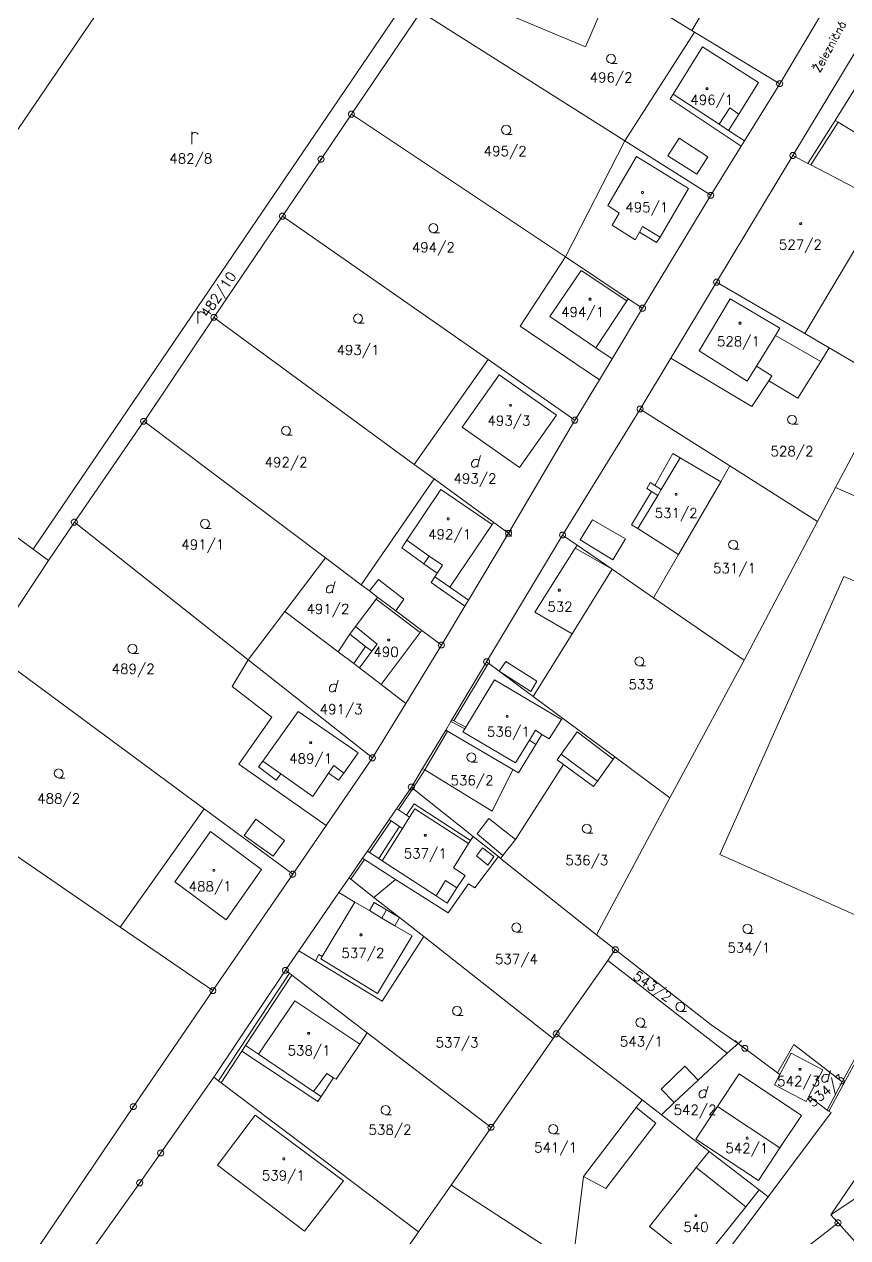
# Model space of a CAD drawing. Extents: x -443817 to 3, y -1171930 to -442383.
# Drawn here: x -443106 to -442972, y -1170410.9 to -1170213.5 of the extents above; entities that cross this region are included whole.
import ezdxf
from ezdxf.enums import TextEntityAlignment as Align

# ---------------------------------------------------------------- set-up
doc = ezdxf.new("R2010")
doc.units = 0
doc.header["$LTSCALE"] = 0.5
doc.header["$PDMODE"] = 3
doc.header["$PDSIZE"] = 0.5
for name, color, linetype, lineweight in [('KLADPAR', 7, 'Continuous', 0), ('ZAPPAR', 7, 'Continuous', 0), ('ZNACKY', 7, 'Continuous', 0), ('ZUOB', 7, 'Continuous', 0)]:
    doc.layers.add(name, color=color, linetype=linetype, lineweight=lineweight)
doc.styles.add('ROMANS', font='romans.shx', dxfattribs={"height": 0.2})

# ---------------------------------------------------------------- blocks, each defined once
blk = doc.blocks.new('$5')
at = {"color": 0}
blk.add_line((-0.12, 0), (0.12, 0), dxfattribs=at)
at = {"color": 0, "flags": 128}
blk.add_lwpolyline([(0.15, 0.48), (0.4, 0.3), (0.5, 0.01), (0.4, -0.28), (0.15, -0.46), (-0.16, -0.46), (-0.41, -0.28), (-0.51, 0.01), (-0.41, 0.3), (-0.16, 0.48), (0.15, 0.48)], dxfattribs=at)
blk = doc.blocks.new('$479')
at = {"color": 0, "flags": 128}
for points in [[(0, 0), (0, 1.27), (0, 2)], [(0, 1.6), (0.1, 1.73), (0.23, 1.84), (0.37, 1.89), (0.6, 1.9), (0.77, 1.87), (0.87, 1.8), (0.96, 1.7), (1, 1.6)]]:
    blk.add_lwpolyline(points, dxfattribs=at)
blk = doc.blocks.new('$45')
at = {"color": 0, "flags": 128}
blk.add_lwpolyline([(0.09, 0.15), (0.18, 0), (0.09, -0.15), (-0.09, -0.15), (-0.18, 0), (-0.09, 0.15), (0.09, 0.15)], dxfattribs=at)
blk = doc.blocks.new('$30')
at = {"color": 0, "flags": 128}
blk.add_lwpolyline([(0, 0), (-0.38, 0.1), (-0.65, 0.37), (-0.75, 0.74), (-0.65, 1.11), (-0.38, 1.38), (-0.01, 1.48), (0.36, 1.38), (0.63, 1.11), (0.73, 0.73), (0.63, 0.35), (0.36, 0.08), (-0.02, -0.02), (0.98, -0.02)], dxfattribs=at)
blk = doc.blocks.new('$431')
at = {"color": 0}
blk.add_line((0.63, 0.99), (0.9, 1.89), dxfattribs=at)
at = {"color": 0, "flags": 128}
blk.add_lwpolyline([(0.45, 0), (0.45, 0.27), (0.63, 0.99), (0.54, 1.17), (0.36, 1.26), (0.09, 1.26), (-0.18, 1.17), (-0.36, 0.99), (-0.54, 0.72), (-0.54, 0.36), (-0.45, 0.09), (-0.27, 0), (0, 0), (0.18, 0.09), (0.45, 0.27)], dxfattribs=at)

msp = doc.modelspace()

# ---------------------------------------------------------------- linework, layer by layer
at = {"layer": 'KLADPAR', "color": 7, "linetype": 'Continuous', "flags": 128}
for points in [[(-442993.23, -1170061.26), (-443008.67, -1170085.15), (-443027.99, -1170115.04), (-443031.09, -1170119.84), (-443036.59, -1170128.35), (-443039.84, -1170132.96), (-443059.47, -1170160.83), (-443061.65, -1170163.93), (-443065.25, -1170169.04), (-443122.04, -1170252.5), (-443132.97, -1170278.17), (-443141.93, -1170299.62), (-443146.54, -1170306.5), (-443153.63, -1170317.08), (-443168.01, -1170338.67), (-443182.93, -1170360.84), (-443197.83, -1170382.98), (-443219.68, -1170417.19)], [(-443128.87, -1170449.61), (-443088.27, -1170389.61), (-443075.33, -1170370.73), (-443062.35, -1170351.79), (-443056.92, -1170343.87), (-443049.37, -1170332.85), (-443043.95, -1170323.99), (-443038.14, -1170314.5), (-443034.35, -1170308.18), (-443033.74, -1170307.16), (-443027.22, -1170296.3), (-443016.44, -1170277.89), (-443016.4, -1170277.83), (-443012.45, -1170271.3), (-443010.38, -1170267.88), (-443005.42, -1170259.67), (-442994.31, -1170241.29), (-442989.37, -1170233.28), (-442988.84, -1170232.42), (-442983.11, -1170223.14), (-442972.26, -1170204.86)], [(-443000.99, -1170425.55), (-442984.98, -1170404.27), (-442974.75, -1170390.59), (-442975.12, -1170390.36), (-442942.84, -1170330.97), (-442940.03, -1170324.93), (-442937.42, -1170319.28), (-442929.33, -1170301.7), (-442925.91, -1170294.27), (-442915.49, -1170268.79), (-442911.65, -1170259.4), (-442905.04, -1170243.25), (-442901.51, -1170234.61), (-442900.39, -1170231.87), (-442899.58, -1170229.9), (-442899.35, -1170229.33), (-442895.92, -1170220.95), (-442891.21, -1170209.72)], [(-442883.99, -1170212.49), (-442885.21, -1170215.51), (-442888.54, -1170223.78), (-442894.44, -1170238.42), (-442894.45, -1170238.46), (-442901.11, -1170254.78), (-442902.81, -1170258.94), (-442908.06, -1170271.78), (-442911.09, -1170279.23), (-442911.76, -1170280.96), (-442912.75, -1170283.5), (-442917.24, -1170295.07), (-442920.15, -1170302.55), (-442926.15, -1170315.44), (-442926.78, -1170316.79), (-442931.7, -1170327.36), (-442938.49, -1170341), (-442939.4, -1170342.83), (-442944.45, -1170353), (-442965.02, -1170388.63), (-442967.26, -1170396.14), (-442974.76, -1170407.24), (-442973.61, -1170408.53), (-442978.45, -1170412.34)], [(-442968.59, -1170214.29), (-442980.95, -1170234.81), (-442993.38, -1170255.44), (-443000.81, -1170267.77), (-443005.81, -1170276.08), (-443018.44, -1170296.59), (-443030.8, -1170317.22), (-443036.46, -1170326.67), (-443036.61, -1170326.92), (-443037.45, -1170328.32), (-443041.21, -1170334.58), (-443043.03, -1170337.61), (-443045.45, -1170341.13), (-443046.65, -1170342.88), (-443050.18, -1170348.02), (-443050.97, -1170349.17), (-443053.17, -1170352.37), (-443054.82, -1170354.77), (-443061.33, -1170364.24), (-443063.52, -1170367.42), (-443075.2, -1170384.83), (-443083.82, -1170397.15), (-443087.23, -1170402.02), (-443101.29, -1170421.7)], [(-442958.24, -1170295.74), (-442974.05, -1170288.86), (-442965.02, -1170271.96)]]:
    msp.add_lwpolyline(points, dxfattribs=at)
for points in [[(-443061.65, -1170163.93), (-443036.6, -1170166.84), (-443034.87, -1170170.17), (-443044.31, -1170210.2), (-443104.59, -1170298.89), (-443132.97, -1170278.17), (-443122.04, -1170252.5), (-443065.25, -1170169.04), (-443061.65, -1170163.93)], [(-443044.31, -1170210.2), (-443034.87, -1170170.17), (-443036.6, -1170166.84), (-443030.12, -1170167.6), (-443031.97, -1170170.99), (-443036.63, -1170190.74), (-443041.51, -1170211.43), (-443052.78, -1170228.09), (-443057.74, -1170235.42), (-443064.01, -1170244.69), (-443075.16, -1170261.17), (-443086.39, -1170277.95), (-443086.59, -1170278.07), (-443097.87, -1170294.49), (-443102.07, -1170300.73), (-443104.59, -1170298.89), (-443044.31, -1170210.2)], [(-442986.76, -1170196.5), (-442997.38, -1170214.47), (-443010.21, -1170206.65), (-443002.05, -1170187.69), (-442997.96, -1170190.05), (-442986.76, -1170196.5)], [(-442983.11, -1170223.14), (-442996.95, -1170214.73), (-442997.38, -1170214.47), (-442986.76, -1170196.5), (-442985.82, -1170197.04), (-442982.05, -1170199.21), (-442975.27, -1170203.12), (-442972.26, -1170204.86), (-442983.11, -1170223.14)], [(-442996.95, -1170214.73), (-443008.28, -1170232.43), (-443041.51, -1170211.43), (-443038.58, -1170207.1), (-443014.72, -1170217.14), (-443010.21, -1170206.65), (-442997.38, -1170214.47), (-442996.95, -1170214.73)], [(-442994.31, -1170241.29), (-443008.28, -1170232.43), (-442996.95, -1170214.73), (-442983.11, -1170223.14), (-442988.84, -1170232.42), (-442989.37, -1170233.28), (-442994.31, -1170241.29)], [(-442965.29, -1170215.8), (-442956.06, -1170220), (-442956.46, -1170220.65), (-442958.76, -1170224.39), (-442958.11, -1170224.78), (-442965.04, -1170235.97), (-442968.28, -1170233.92), (-442969.18, -1170233.35), (-442968.71, -1170232.38), (-442973.58, -1170229.4), (-442974.07, -1170229.1), (-442978.5, -1170236.1), (-442980.95, -1170234.81), (-442968.59, -1170214.29), (-442965.64, -1170215.64), (-442965.29, -1170215.8)], [(-442978.5, -1170236.1), (-442974.07, -1170229.1), (-442973.58, -1170229.4), (-442968.71, -1170232.38), (-442969.18, -1170233.35), (-442968.28, -1170233.92), (-442965.04, -1170235.97), (-442958.11, -1170224.78), (-442958.76, -1170224.39), (-442956.46, -1170220.65), (-442956.06, -1170220), (-442940.94, -1170226.89), (-442953, -1170249.46), (-442966.34, -1170242.46), (-442978.02, -1170236.35), (-442978.5, -1170236.1)], [(-443017.97, -1170251.28), (-443025.31, -1170262.58), (-443012.45, -1170271.3), (-443016.4, -1170277.83), (-443016.44, -1170277.89), (-443030.56, -1170268.02), (-443064.01, -1170244.69), (-443057.74, -1170235.42), (-443052.78, -1170228.09), (-443017.97, -1170251.28)], [(-443005.42, -1170259.67), (-443007.76, -1170258.11), (-443017.97, -1170251.28), (-443008.28, -1170232.43), (-442994.31, -1170241.29), (-443005.42, -1170259.67)], [(-442978.5, -1170236.1), (-442978.02, -1170236.35), (-442966.34, -1170242.46), (-442979.03, -1170263.79), (-442993.38, -1170255.44), (-442980.95, -1170234.81), (-442978.5, -1170236.1)], [(-442966.34, -1170242.46), (-442953, -1170249.46), (-442965.02, -1170271.96), (-442975.04, -1170266.12), (-442979.03, -1170263.79), (-442966.34, -1170242.46)], [(-443025.31, -1170262.58), (-443017.97, -1170251.28), (-443007.76, -1170258.11), (-443005.42, -1170259.67), (-443010.38, -1170267.88), (-443012.45, -1170271.3), (-443025.31, -1170262.58)], [(-442993.38, -1170255.44), (-442979.03, -1170263.79), (-442975.04, -1170266.12), (-442976.42, -1170268.33), (-442980.15, -1170274.3), (-442984.86, -1170271.48), (-442987.64, -1170275.68), (-443000.81, -1170267.77), (-442993.38, -1170255.44)], [(-443039.35, -1170287.43), (-443051.21, -1170304.66), (-443057.03, -1170300.28), (-443086.59, -1170278.07), (-443086.39, -1170277.95), (-443075.16, -1170261.17), (-443042.57, -1170285.08), (-443039.35, -1170287.43)], [(-442976.42, -1170268.33), (-442975.04, -1170266.12), (-442965.02, -1170271.96), (-442974.05, -1170288.86), (-442976.98, -1170294.35), (-442991.21, -1170285.33), (-443005.81, -1170276.08), (-443000.81, -1170267.77), (-442987.64, -1170275.68), (-442984.86, -1170271.48), (-442980.15, -1170274.3), (-442976.42, -1170268.33)], [(-443027.22, -1170296.3), (-443029.64, -1170294.53), (-443039.35, -1170287.43), (-443042.57, -1170285.08), (-443030.56, -1170268.02), (-443016.44, -1170277.89), (-443027.22, -1170296.3)], [(-442992.71, -1170287.92), (-442999.55, -1170299.73), (-443003.64, -1170306.79), (-443010.36, -1170302.16), (-443016.06, -1170298.23), (-443018.44, -1170296.59), (-443005.81, -1170276.08), (-442991.21, -1170285.33), (-442992.71, -1170287.92)], [(-443132.97, -1170278.17), (-443104.59, -1170298.89), (-443102.07, -1170300.73), (-443111.75, -1170315.3), (-443114.11, -1170318.82), (-443125.74, -1170336.16), (-443153.63, -1170317.08), (-443146.54, -1170306.5), (-443141.93, -1170299.62), (-443132.97, -1170278.17)], [(-443069.62, -1170316.88), (-443097.87, -1170294.49), (-443086.59, -1170278.07), (-443057.03, -1170300.28), (-443063.65, -1170309.02), (-443069.62, -1170316.88)], [(-442991.21, -1170285.33), (-442976.98, -1170294.35), (-442988.91, -1170316.94), (-443003.64, -1170306.79), (-442999.55, -1170299.73), (-442992.71, -1170287.92), (-442991.21, -1170285.33)], [(-443038.14, -1170314.5), (-443041.34, -1170312.09), (-443045.59, -1170308.89), (-443048.54, -1170306.67), (-443049.87, -1170305.67), (-443051.21, -1170304.66), (-443039.35, -1170287.43), (-443029.64, -1170294.53), (-443027.22, -1170296.3), (-443033.74, -1170307.16), (-443034.35, -1170308.18), (-443038.14, -1170314.5)], [(-442988.91, -1170316.94), (-442976.98, -1170294.35), (-442974.05, -1170288.86), (-442958.24, -1170295.74), (-442951.26, -1170310.38), (-442950.26, -1170312.82), (-442972.67, -1170303.34), (-442992.84, -1170348.6), (-442963.47, -1170361.69), (-442946.01, -1170323.22), (-442943.02, -1170330.53), (-442942.84, -1170330.97), (-442975.12, -1170390.36), (-442975.39, -1170390.16), (-442972.96, -1170385.57), (-442980.82, -1170379.52), (-442983.47, -1170384.1), (-442988.77, -1170380.13), (-442989.84, -1170379.33), (-442994.24, -1170376.27), (-443009.86, -1170364.06), (-443012.94, -1170361.64), (-443000.96, -1170339.36), (-442988.91, -1170316.94)], [(-443072.2, -1170321.23), (-443065.75, -1170326.24), (-443071.1, -1170333.88), (-443056.92, -1170343.87), (-443062.35, -1170351.79), (-443076.78, -1170341.14), (-443111.75, -1170315.3), (-443102.07, -1170300.73), (-443097.87, -1170294.49), (-443069.62, -1170316.88), (-443072.2, -1170321.23)], [(-443018.44, -1170296.59), (-443016.06, -1170298.23), (-443010.36, -1170302.16), (-443016.89, -1170312.67), (-443023.21, -1170322.85), (-443028.74, -1170318.75), (-443030.49, -1170317.45), (-443030.8, -1170317.22), (-443018.44, -1170296.59)], [(-443048.54, -1170306.67), (-443048.78, -1170306.99), (-443052.13, -1170311.49), (-443053.06, -1170312.73), (-443050.48, -1170314.72), (-443049.48, -1170315.49), (-443051.5, -1170318.19), (-443052.41, -1170317.5), (-443054.95, -1170315.58), (-443063.65, -1170309.02), (-443057.03, -1170300.28), (-443051.21, -1170304.66), (-443049.87, -1170305.67), (-443048.54, -1170306.67)], [(-443023.21, -1170322.85), (-443016.89, -1170312.67), (-443010.36, -1170302.16), (-443003.64, -1170306.79), (-442988.91, -1170316.94), (-443000.96, -1170339.36), (-443009.94, -1170332.69), (-443018.45, -1170326.38), (-443023.21, -1170322.85)], [(-442950.26, -1170312.82), (-442946.01, -1170323.22), (-442963.47, -1170361.69), (-442992.84, -1170348.6), (-442972.67, -1170303.34), (-442950.26, -1170312.82)], [(-443048.78, -1170306.99), (-443048.54, -1170306.67), (-443045.59, -1170308.89), (-443041.34, -1170312.09), (-443038.14, -1170314.5), (-443043.95, -1170323.99), (-443047.95, -1170320.91), (-443051.5, -1170318.19), (-443049.48, -1170315.49), (-443050.48, -1170314.72), (-443053.06, -1170312.73), (-443052.13, -1170311.49), (-443048.78, -1170306.99)], [(-443052.41, -1170317.5), (-443051.5, -1170318.19), (-443047.95, -1170320.91), (-443043.95, -1170323.99), (-443049.37, -1170332.85), (-443069.62, -1170316.88), (-443063.65, -1170309.02), (-443054.95, -1170315.58), (-443052.41, -1170317.5)], [(-443076.78, -1170341.14), (-443090.4, -1170360.4), (-443125.74, -1170336.16), (-443114.11, -1170318.82), (-443111.75, -1170315.3), (-443076.78, -1170341.14)], [(-443153.63, -1170317.08), (-443125.74, -1170336.16), (-443090.4, -1170360.4), (-443075.33, -1170370.73), (-443088.27, -1170389.61), (-443128.87, -1170449.61), (-443158.37, -1170498.64), (-443173.21, -1170491.67), (-443216.73, -1170471.5), (-443245.55, -1170457.7), (-443265.46, -1170448.83), (-443261.6, -1170442.48), (-443241.52, -1170451.39), (-443219.68, -1170417.19), (-443197.83, -1170382.98), (-443182.93, -1170360.84), (-443168.01, -1170338.67), (-443153.63, -1170317.08)], [(-443065.75, -1170326.24), (-443072.2, -1170321.23), (-443069.62, -1170316.88), (-443049.37, -1170332.85), (-443056.92, -1170343.87), (-443071.1, -1170333.88), (-443065.75, -1170326.24)], [(-443018.45, -1170326.38), (-443009.94, -1170332.69), (-443010.19, -1170333.04), (-443012.77, -1170336.65), (-443013.38, -1170337.5), (-443018.29, -1170333.9), (-443026.09, -1170346.13), (-443028.15, -1170348.73), (-443028.52, -1170349.2), (-443028.88, -1170348.91), (-443032.99, -1170345.63), (-443042.78, -1170337.81), (-443043.03, -1170337.61), (-443041.21, -1170334.58), (-443040.85, -1170334.8), (-443029.91, -1170341.52), (-443026.54, -1170334.72), (-443037.17, -1170328.49), (-443037.45, -1170328.32), (-443036.61, -1170326.92), (-443036.46, -1170326.67), (-443030.8, -1170317.22), (-443030.49, -1170317.45), (-443028.74, -1170318.75), (-443023.21, -1170322.85), (-443018.45, -1170326.38)], [(-443029.91, -1170341.52), (-443040.85, -1170334.8), (-443041.21, -1170334.58), (-443037.45, -1170328.32), (-443037.17, -1170328.49), (-443026.54, -1170334.72), (-443029.91, -1170341.52)], [(-443012.77, -1170336.65), (-443010.19, -1170333.04), (-443009.94, -1170332.69), (-443000.96, -1170339.36), (-443012.94, -1170361.64), (-443028.52, -1170349.2), (-443028.15, -1170348.73), (-443026.09, -1170346.13), (-443018.29, -1170333.9), (-443013.38, -1170337.5), (-443012.77, -1170336.65)], [(-443043.03, -1170337.61), (-443042.78, -1170337.81), (-443032.99, -1170345.63), (-443028.88, -1170348.91), (-443032.7, -1170354.02), (-443033.72, -1170353.34), (-443037.05, -1170358.08), (-443045.6, -1170352.64), (-443049.13, -1170355.55), (-443052.91, -1170352.57), (-443053.17, -1170352.37), (-443050.97, -1170349.17), (-443050.18, -1170348.02), (-443046.65, -1170342.88), (-443045.45, -1170341.13), (-443043.03, -1170337.61)], [(-443019.99, -1170378.51), (-443041.03, -1170361.93), (-443044.97, -1170358.83), (-443049.13, -1170355.55), (-443045.6, -1170352.64), (-443037.05, -1170358.08), (-443033.72, -1170353.34), (-443032.7, -1170354.02), (-443028.88, -1170348.91), (-443028.52, -1170349.2), (-443012.94, -1170361.64), (-443009.86, -1170364.06), (-443011.09, -1170365.81), (-443019.47, -1170377.77), (-443019.99, -1170378.51)], [(-443053.17, -1170352.37), (-443052.91, -1170352.57), (-443049.13, -1170355.55), (-443044.97, -1170358.83), (-443041.03, -1170361.93), (-443047.77, -1170372.47), (-443058.66, -1170365.86), (-443061.33, -1170364.24), (-443054.82, -1170354.77), (-443053.17, -1170352.37)], [(-443061.33, -1170364.24), (-443058.66, -1170365.86), (-443047.77, -1170372.47), (-443041.03, -1170361.93), (-443019.99, -1170378.51), (-443030.07, -1170393), (-443050.21, -1170377.6), (-443062.49, -1170368.21), (-443062.88, -1170367.91), (-443063.52, -1170367.42), (-443061.33, -1170364.24)], [(-442989.84, -1170379.33), (-442991.63, -1170380.92), (-443011.09, -1170365.81), (-443009.86, -1170364.06), (-442994.24, -1170376.27), (-442989.84, -1170379.33)], [(-442996.39, -1170385.3), (-442998.54, -1170383.03), (-443002.4, -1170386.76), (-443000.28, -1170388.94), (-443002.36, -1170390.92), (-443005.51, -1170388.5), (-443019.47, -1170377.77), (-443011.09, -1170365.81), (-442991.63, -1170380.92), (-442996.39, -1170385.3)], [(-443073.97, -1170385.76), (-443074.41, -1170385.43), (-443075.2, -1170384.83), (-443063.52, -1170367.42), (-443062.88, -1170367.91), (-443062.49, -1170368.21), (-443050.21, -1170377.6), (-443051.45, -1170379.45), (-443055.26, -1170385.16), (-443055.71, -1170384.9), (-443057.72, -1170387.95), (-443058.28, -1170388.8), (-443070.63, -1170380.6), (-443073.97, -1170385.76)], [(-443041.87, -1170409.96), (-443073.97, -1170385.76), (-443070.63, -1170380.6), (-443058.28, -1170388.8), (-443057.72, -1170387.95), (-443055.71, -1170384.9), (-443055.26, -1170385.16), (-443051.45, -1170379.45), (-443050.21, -1170377.6), (-443030.07, -1170393), (-443036.59, -1170402.38), (-443041.87, -1170409.96)], [(-443005.51, -1170388.5), (-443006.47, -1170389.75), (-443015.05, -1170400.96), (-443016.58, -1170413.65), (-443017.37, -1170414.89), (-443036.59, -1170402.38), (-443030.07, -1170393), (-443019.99, -1170378.51), (-443019.47, -1170377.77), (-443005.51, -1170388.5)], [(-442989.84, -1170379.33), (-442988.77, -1170380.13), (-442983.47, -1170384.1), (-442983.07, -1170384.4), (-442983.95, -1170386.06), (-442978.81, -1170388.76), (-442978.37, -1170387.92), (-442975.39, -1170390.16), (-442975.12, -1170390.36), (-442974.75, -1170390.59), (-442984.98, -1170404.27), (-442986.44, -1170403.15), (-442994.58, -1170396.9), (-443002.36, -1170390.92), (-443000.28, -1170388.94), (-443002.4, -1170386.76), (-442998.54, -1170383.03), (-442996.39, -1170385.3), (-442991.63, -1170380.92), (-442989.84, -1170379.33)], [(-442976.11, -1170383.61), (-442978.37, -1170387.92), (-442978.81, -1170388.76), (-442983.95, -1170386.06), (-442983.07, -1170384.4), (-442981.25, -1170380.93), (-442976.11, -1170383.61)], [(-442972.96, -1170385.57), (-442975.39, -1170390.16), (-442978.37, -1170387.92), (-442976.11, -1170383.61), (-442981.25, -1170380.93), (-442983.07, -1170384.4), (-442983.47, -1170384.1), (-442980.82, -1170379.52), (-442972.96, -1170385.57)], [(-443073.84, -1170441.08), (-443101.29, -1170421.7), (-443087.23, -1170402.02), (-443083.82, -1170397.15), (-443075.2, -1170384.83), (-443074.41, -1170385.43), (-443073.97, -1170385.76), (-443041.87, -1170409.96), (-443050.53, -1170422.4), (-443053.94, -1170427.23), (-443071.56, -1170440.13), (-443073.84, -1170441.08)], [(-442989.72, -1170384.28), (-442993.23, -1170389.59), (-442996.73, -1170394.89), (-442986.56, -1170401.62), (-442983.06, -1170396.33), (-442979.58, -1170391.07), (-442989.72, -1170384.28)], [(-442993.23, -1170389.59), (-442989.72, -1170384.28), (-442979.58, -1170391.07), (-442983.06, -1170396.33), (-442986.56, -1170401.62), (-442996.73, -1170394.89), (-442993.23, -1170389.59)], [(-443006.47, -1170389.75), (-443005.51, -1170388.5), (-443002.36, -1170390.92), (-442994.58, -1170396.9), (-442986.44, -1170403.15), (-442984.98, -1170404.27), (-443000.99, -1170425.55), (-443013.96, -1170417.11), (-443015.93, -1170415.83), (-443017.37, -1170414.89), (-443016.58, -1170413.65), (-443015.05, -1170400.96), (-443006.47, -1170389.75)], [(-442935.47, -1170392.8), (-442930.88, -1170394.77), (-442931.07, -1170395.75), (-442931.72, -1170399), (-442932.01, -1170400.98), (-442935.92, -1170399.63), (-442956.58, -1170397.65), (-442956.54, -1170398.23), (-442960.28, -1170399.45), (-442969.51, -1170403.71), (-442974.76, -1170407.24), (-442967.26, -1170396.14), (-442963.99, -1170391.31), (-442944.18, -1170392.34), (-442935.47, -1170392.8)], [(-442954.78, -1170409.45), (-442953.9, -1170419.33), (-442943.05, -1170418.35), (-442940.7, -1170417.99), (-442940.01, -1170425.63), (-442942.25, -1170426.91), (-442952.02, -1170432.5), (-442964.35, -1170418.81), (-442973.61, -1170408.53), (-442974.76, -1170407.24), (-442969.51, -1170403.71), (-442960.28, -1170399.45), (-442953.71, -1170409.43), (-442954.78, -1170409.45)], [(-443015.93, -1170415.83), (-443013.96, -1170417.11), (-443029.39, -1170437.97), (-443050.53, -1170422.4), (-443041.87, -1170409.96), (-443036.59, -1170402.38), (-443017.37, -1170414.89), (-443015.93, -1170415.83)], [(-442981.68, -1170418.72), (-442982.92, -1170417.34), (-442978.45, -1170412.34), (-442973.61, -1170408.53), (-442964.35, -1170418.81), (-442973.94, -1170427.38), (-442981.68, -1170418.72)]]:
    msp.add_lwpolyline(points, close=True, dxfattribs=at)
at = {"layer": 'KLADPAR', "color": 7, "linetype": 'Continuous'}
for p in [(-443027.22, -1170296.3), (-442989.84, -1170379.33)]:
    msp.add_point(p, dxfattribs=at)
for points in [[(-443014.72, -1170217.14), (-443038.58, -1170207.1), (-443030.21, -1170194.72), (-443010.21, -1170206.65)], [(-443017.97, -1170251.28), (-443052.78, -1170228.09), (-443041.51, -1170211.43), (-443008.28, -1170232.43)], [(-443042.57, -1170285.08), (-443075.16, -1170261.17), (-443064.01, -1170244.69), (-443030.56, -1170268.02)], [(-443025.45, -1170285.61), (-443019.41, -1170277.06), (-443028.77, -1170270.53), (-443034.78, -1170279.04)], [(-443019.41, -1170277.06), (-443025.45, -1170285.61), (-443034.78, -1170279.04), (-443028.77, -1170270.53)], [(-443075.33, -1170370.73), (-443090.4, -1170360.4), (-443076.78, -1170341.14), (-443062.35, -1170351.79)], [(-443074.57, -1170399.16), (-443060.44, -1170409.85), (-443054.08, -1170401.66), (-443068.48, -1170391.01)], [(-443060.44, -1170409.85), (-443074.57, -1170399.16), (-443068.48, -1170391.01), (-443054.08, -1170401.66)]]:
    msp.add_3dface(points, dxfattribs=at)
at = {"layer": 'ZAPPAR', "color": 7, "linetype": 'Continuous'}
for p, q in [((-442989.78, -1170228.06), (-442986.58, -1170222.91)), ((-442988.84, -1170232.42), (-442991.43, -1170230.72)), ((-442973.58, -1170229.4), (-442978.02, -1170236.35)), ((-443007.76, -1170258.11), (-443007.99, -1170258.45)), ((-442976.42, -1170268.33), (-442983.8, -1170264.08)), ((-443010.38, -1170267.88), (-443013.01, -1170266.1)), ((-443002.39, -1170289.19), (-442999.28, -1170284.03)), ((-442992.71, -1170287.92), (-442999.28, -1170284.03)), ((-443038.22, -1170289.15), (-443043.78, -1170297.43)), ((-443003.95, -1170289.49), (-443002.96, -1170290.15)), ((-443003.42, -1170288.49), (-443002.39, -1170289.19)), ((-443002.96, -1170290.15), (-443002.39, -1170289.19)), ((-443029.64, -1170294.53), (-443029.89, -1170294.84)), ((-442999.55, -1170299.73), (-443006.21, -1170295.54)), ((-443043.78, -1170297.43), (-443040.16, -1170300)), ((-443041, -1170301.24), (-443040.16, -1170300)), ((-443016.06, -1170298.23), (-443016.36, -1170298.7)), ((-443041, -1170301.24), (-443038.83, -1170302.81)), ((-443033.74, -1170307.16), (-443036.78, -1170305.07)), ((-443053.06, -1170312.73), (-443054.95, -1170315.58)), ((-443047.95, -1170320.91), (-443041.62, -1170312.46)), ((-443050.48, -1170314.72), (-443052.41, -1170317.5)), ((-443030.49, -1170317.45), (-443036.15, -1170326.83)), ((-443036.61, -1170326.92), (-443034.34, -1170328.12)), ((-443018.45, -1170326.38), (-443018.61, -1170326.62)), ((-443037.17, -1170328.49), (-443040.85, -1170334.8)), ((-443022.77, -1170330.65), (-443021.79, -1170329.04)), ((-443021.79, -1170329.04), (-443020.64, -1170329.77)), ((-442943.02, -1170330.53), (-442972.96, -1170385.57)), ((-443067.22, -1170333.37), (-443064.29, -1170335.46)), ((-443040.85, -1170334.8), (-443042.78, -1170337.81)), ((-443042.78, -1170337.81), (-443045.16, -1170341.31)), ((-443046.65, -1170342.88), (-443046.3, -1170343.12)), ((-443043.32, -1170342.5), (-443043.83, -1170342.17)), ((-443048.31, -1170349.24), (-443044.96, -1170344.03)), ((-443032.99, -1170345.63), (-443033.42, -1170346.32)), ((-443052.91, -1170352.57), (-443050.65, -1170349.38)), ((-443050.18, -1170348.02), (-443049.86, -1170348.23)), ((-443054.82, -1170354.77), (-443052.22, -1170356.31)), ((-443047.84, -1170358.91), (-443047.07, -1170357.59)), ((-443062.88, -1170367.91), (-443074.41, -1170385.43)), ((-443000.28, -1170388.94), (-442996.39, -1170385.3)), ((-442993.23, -1170389.59), (-442983.06, -1170396.33)), ((-442994.58, -1170396.9), (-442996.68, -1170399.53)), ((-442986.44, -1170403.15), (-442988.63, -1170405.89))]:
    msp.add_line(p, q, dxfattribs=at)
at = {"layer": 'ZAPPAR', "color": 7, "linetype": 'Continuous', "flags": 128}
for points in [[(-442986.58, -1170222.91), (-442995.66, -1170217.13), (-443000.44, -1170224.8), (-442992.95, -1170229.72)], [(-442974.07, -1170229.1), (-442969.25, -1170221.37), (-442964.2, -1170224.53)], [(-442989.37, -1170233.28), (-443000.94, -1170225.6), (-443000.44, -1170224.8)], [(-442992.95, -1170229.72), (-442991.22, -1170227.07), (-442989.78, -1170228.06)], [(-442992.95, -1170229.72), (-442991.43, -1170230.72), (-442989.78, -1170228.06)], [(-443006.39, -1170234.98), (-443011.08, -1170242.95), (-443009.25, -1170244.2), (-443010.36, -1170246.13), (-443006.65, -1170248.52), (-443005.94, -1170247.26)], [(-443002.58, -1170248.12), (-442997.93, -1170240.2), (-443006.39, -1170234.98)], [(-443005.94, -1170247.26), (-443005.43, -1170246.35), (-443002.58, -1170248.12)], [(-443005.94, -1170247.26), (-443003.13, -1170248.96), (-443002.58, -1170248.12)], [(-442984.86, -1170271.48), (-442984.4, -1170270.67), (-442986.89, -1170269.1)], [(-442999.28, -1170284.03), (-443000.49, -1170283.31), (-443003.42, -1170288.49)], [(-443003.42, -1170288.49), (-443004.16, -1170288.02), (-443004.7, -1170288.99), (-443003.95, -1170289.49)], [(-443038.83, -1170302.81), (-443039.21, -1170303.39), (-443036.78, -1170305.07), (-443029.89, -1170294.84), (-443038.22, -1170289.15)], [(-443003.95, -1170289.49), (-443007.23, -1170294.9), (-443006.21, -1170295.54), (-443002.96, -1170290.15)], [(-443043.78, -1170297.43), (-443044.59, -1170298.64), (-443041, -1170301.24)], [(-443040.16, -1170300), (-443037.97, -1170301.5), (-443038.83, -1170302.81)], [(-443010.36, -1170302.16), (-443016.36, -1170298.7), (-443022.94, -1170309.13), (-443016.89, -1170312.67)], [(-443049.87, -1170305.67), (-443048.41, -1170303.83), (-443044.29, -1170307.03), (-443045.59, -1170308.89)], [(-443034.35, -1170308.18), (-443039.82, -1170304.3), (-443039.21, -1170303.39)], [(-443041.34, -1170312.09), (-443041.62, -1170312.46), (-443048.78, -1170306.99)], [(-443052.13, -1170311.49), (-443048.62, -1170314.34), (-443049.48, -1170315.49)], [(-443020.64, -1170329.77), (-443018.61, -1170326.62), (-443029.49, -1170320.17), (-443034.18, -1170327.86), (-443034.34, -1170328.12), (-443034.64, -1170328.61), (-443026.11, -1170333.66), (-443023.84, -1170329.95)], [(-443054.02, -1170335.36), (-443051.71, -1170332.01), (-443061.47, -1170325.28), (-443067.22, -1170333.37)], [(-443036.46, -1170326.67), (-443036.15, -1170326.83), (-443034.18, -1170327.86)], [(-443021.79, -1170329.04), (-443022.85, -1170328.34), (-443023.84, -1170329.95), (-443022.77, -1170330.65)], [(-443010.19, -1170333.04), (-443016.06, -1170328.62), (-443018.67, -1170332.22)], [(-443026.54, -1170334.72), (-443025.6, -1170335.29), (-443022.77, -1170330.65)], [(-443067.22, -1170333.37), (-443067.9, -1170334.33), (-443065.02, -1170336.49), (-443064.29, -1170335.46), (-443059.08, -1170339.12), (-443056.5, -1170335.33)], [(-443012.77, -1170336.65), (-443018.67, -1170332.22), (-443019.34, -1170333.14), (-443018.29, -1170333.9)], [(-443045.45, -1170341.13), (-443045.16, -1170341.31), (-443043.83, -1170342.17)], [(-443043.83, -1170342.17), (-443042.59, -1170340.32), (-443033.42, -1170346.32), (-443033.72, -1170346.8)], [(-443033.72, -1170346.8), (-443042.47, -1170341.15), (-443043.32, -1170342.5)], [(-443049.86, -1170348.23), (-443046.3, -1170343.12), (-443044.96, -1170344.03), (-443044.49, -1170344.35)], [(-443043.32, -1170342.5), (-443044.49, -1170344.35), (-443047.79, -1170349.58)], [(-443026.09, -1170346.13), (-443030.41, -1170342.72), (-443032.33, -1170345.21), (-443028.15, -1170348.73)], [(-443033.72, -1170346.8), (-443036.18, -1170350.73), (-443034.31, -1170351.99), (-443035.62, -1170354.01), (-443037.22, -1170356.47), (-443038.99, -1170355.31), (-443047.79, -1170349.58), (-443048.31, -1170349.24), (-443049.86, -1170348.23)], [(-443045.6, -1170352.64), (-443050.65, -1170349.38), (-443050.97, -1170349.17)], [(-443038.99, -1170355.31), (-443037.47, -1170352.8), (-443035.62, -1170354.01)], [(-443049.87, -1170357.7), (-443049.08, -1170356.4), (-443047.07, -1170357.59), (-443044.97, -1170358.83), (-443045.72, -1170360.17)], [(-443058.66, -1170365.86), (-443058.07, -1170364.87), (-443057.53, -1170365.19)], [(-443070.63, -1170380.6), (-443070.02, -1170379.67), (-443062.49, -1170368.21)], [(-443051.45, -1170379.45), (-443061.98, -1170372.37), (-443067.91, -1170381.09)], [(-443057.72, -1170387.95), (-443058.95, -1170387.12), (-443067.91, -1170381.09), (-443070.02, -1170379.67)], [(-443055.71, -1170384.9), (-443056.81, -1170384.23), (-443058.95, -1170387.12)], [(-443006.47, -1170389.75), (-443003.27, -1170392.3), (-443011.4, -1170402.95), (-443015.05, -1170400.96)]]:
    msp.add_lwpolyline(points, dxfattribs=at)
for points in [[(-442983.8, -1170264.08), (-442983.11, -1170262.93), (-442991.19, -1170258.15), (-442996.2, -1170266.6), (-442988.39, -1170271.54), (-442986.89, -1170269.1), (-442983.8, -1170264.08)], [(-443052.22, -1170356.31), (-443049.87, -1170357.7), (-443047.84, -1170358.91), (-443045.72, -1170360.17), (-443042.93, -1170361.83), (-443048.57, -1170371.22), (-443057.75, -1170365.57), (-443057.53, -1170365.19), (-443052.22, -1170356.31)]]:
    msp.add_lwpolyline(points, close=True, dxfattribs=at)
at = {"layer": 'ZAPPAR', "color": 7, "linetype": 'Continuous'}
for points in [[(-442999.45, -1170231.97), (-443001.31, -1170234.87), (-442996.6, -1170237.85), (-442994.79, -1170235.01)], [(-443015.4, -1170253.51), (-443020.49, -1170261.03), (-443013.01, -1170266.1), (-443007.99, -1170258.45)], [(-443013.58, -1170294.08), (-443015.57, -1170297.34), (-443010.26, -1170300.61), (-443008.21, -1170297.22)], [(-443028.74, -1170318.75), (-443027.68, -1170317.15), (-443022.64, -1170320.35), (-443023.6, -1170322.04)], [(-443056.5, -1170335.33), (-443054.87, -1170336.5), (-443054.02, -1170335.36), (-443055.65, -1170334.08)], [(-443068.34, -1170342.8), (-443070.23, -1170345.5), (-443065.51, -1170348.87), (-443063.69, -1170346.3)], [(-443075.75, -1170344.83), (-443081.54, -1170353.02), (-443073.2, -1170359.2), (-443067.4, -1170351)], [(-443032.42, -1170348.8), (-443030.61, -1170350.33), (-443029.61, -1170348.9), (-443031.48, -1170347.5)], [(-442996.68, -1170399.53), (-442988.63, -1170405.89), (-442996.27, -1170415.49), (-443004.31, -1170409.11)]]:
    msp.add_3dface(points, dxfattribs=at)
at = {"layer": 'ZUOB', "color": 7, "linetype": 'Continuous', "flags": 128}
for points in [[(-442951.41, -1170078.17), (-442960.82, -1170092.1), (-442962.55, -1170094.66), (-442974.06, -1170111.69), (-442985.23, -1170128.22), (-442991.96, -1170138.17), (-442996.05, -1170142.69), (-442997.11, -1170144.44), (-443002.43, -1170152.45), (-443008.22, -1170161.17), (-443019.44, -1170177.86), (-443030.21, -1170194.72), (-443038.58, -1170207.1), (-443041.51, -1170211.43), (-443052.78, -1170228.09), (-443057.74, -1170235.42), (-443064.01, -1170244.69), (-443075.16, -1170261.17), (-443086.39, -1170277.95), (-443086.59, -1170278.07), (-443097.87, -1170294.49), (-443102.07, -1170300.73), (-443111.75, -1170315.3)], [(-443086.59, -1170278.07), (-443086.39, -1170277.95), (-443075.16, -1170261.17), (-443064.01, -1170244.69), (-443057.74, -1170235.42), (-443052.78, -1170228.09), (-443041.51, -1170211.43), (-443038.58, -1170207.1), (-443030.21, -1170194.72), (-443019.44, -1170177.86), (-443008.22, -1170161.17), (-443002.43, -1170152.45), (-442997.11, -1170144.44), (-442996.05, -1170142.69), (-442991.96, -1170138.17), (-442985.23, -1170128.22), (-442974.06, -1170111.69), (-442962.55, -1170094.66), (-442960.82, -1170092.1), (-442951.41, -1170078.17)], [(-443125.74, -1170336.16), (-443114.11, -1170318.82), (-443111.75, -1170315.3), (-443102.07, -1170300.73), (-443097.87, -1170294.49), (-443086.59, -1170278.07)]]:
    msp.add_lwpolyline(points, dxfattribs=at)

# ---------------------------------------------------------------- block references
at = {"layer": 'KLADPAR', "color": 7, "linetype": 'Continuous'}
for name, p in [('$30', (-443010.54, -1170219.79)), ('$45', (-442994.94, -1170223.94)), ('$30', (-443027.61, -1170231.37)), ('$479', (-443078.77, -1170232.98)), ('$45', (-443005.43, -1170240.84)), ('$30', (-443039.46, -1170247.36)), ('$45', (-442979.71, -1170245.91)), ('$45', (-443013.97, -1170258.19)), ('$479', (-443077.78, -1170262.15)), ('$30', (-443051.72, -1170262.07)), ('$45', (-442989.58, -1170262.1)), ('$45', (-443026.9, -1170275.46)), ('$30', (-442981.1, -1170278.54)), ('$30', (-443063.43, -1170280.33)), ('$431', (-443032.7, -1170285.53)), ('$45', (-442999.95, -1170289.95)), ('$30', (-443076.61, -1170295.49)), ('$45', (-443037.05, -1170293.93)), ('$30', (-442990.66, -1170298.88)), ('$431', (-443056.32, -1170306.01)), ('$45', (-443018.95, -1170305.54)), ('$45', (-443046.73, -1170313.67)), ('$30', (-443088.42, -1170315.84)), ('$30', (-443005.94, -1170317.87)), ('$431', (-443055.84, -1170322.1)), ('$45', (-443027.45, -1170326.08)), ('$45', (-443059.43, -1170330.36)), ('$30', (-443033.27, -1170333.5)), ('$30', (-443100.43, -1170336.11)), ('$45', (-443040.77, -1170345.45)), ('$30', (-443014.49, -1170345.1)), ('$45', (-443075.18, -1170351.16)), ('$30', (-443025.94, -1170361.2)), ('$30', (-442988.35, -1170361.41)), ('$45', (-443051.23, -1170361.64)), ('$30', (-442999.27, -1170374.12)), ('$30', (-443035.6, -1170374.77)), ('$30', (-443005.78, -1170376.65)), ('$45', (-443059.76, -1170377.67)), ('$45', (-442979.8, -1170383.53)), ('$431', (-442975.72, -1170385.62)), ('$431', (-442995.66, -1170388.15)), ('$30', (-443047.23, -1170390.9)), ('$30', (-443019.94, -1170394.01)), ('$45', (-442988.4, -1170394.74)), ('$45', (-443063.79, -1170398.09)), ('$45', (-442996.76, -1170407.36))]:
    msp.add_blockref(name, p, dxfattribs=at)
at = {"layer": 'ZNACKY', "color": 7, "linetype": 'Continuous'}
for p in [(-442983.11, -1170223.14), (-443052.78, -1170228.09), (-442980.95, -1170234.81), (-443057.74, -1170235.42), (-442994.31, -1170241.29), (-443064.01, -1170244.69), (-442993.38, -1170255.44), (-443005.42, -1170259.67), (-443075.16, -1170261.17), (-443005.81, -1170276.08), (-443086.59, -1170278.07), (-443016.44, -1170277.89), (-443097.87, -1170294.49), (-443027.22, -1170296.3), (-443018.44, -1170296.59), (-443038.14, -1170314.5), (-443030.8, -1170317.22), (-443049.37, -1170332.85), (-443043.03, -1170337.61), (-443062.35, -1170351.79), (-443009.86, -1170364.06), (-443063.52, -1170367.42), (-443075.33, -1170370.73), (-443019.47, -1170377.77), (-442988.77, -1170380.13), (-443088.27, -1170389.61), (-443030.07, -1170393), (-443083.82, -1170397.15), (-443087.23, -1170402.02), (-442973.61, -1170408.53)]:
    msp.add_blockref('$5', p, dxfattribs=at)

# ---------------------------------------------------------------- texts
at = {"layer": 'KLADPAR', "color": 7, "linetype": 'Continuous', "style": 'ROMANS'}
for s, p in [('496/2', (-443010.54, -1170221.31)), ('496/1', (-442994.14, -1170224.94)), ('482/8', (-443078.93, -1170234.5)), ('495/2', (-443027.77, -1170233.29)), ('495/1', (-443004.73, -1170242.44)), ('494/2', (-443039.46, -1170248.96)), ('527/2', (-442979.74, -1170248.51)), ('494/1', (-443015.17, -1170259.47)), ('528/1', (-442989.82, -1170264.26)), ('493/1', (-443051.72, -1170265.67)), ('493/3', (-443027.16, -1170277.16)), ('528/2', (-442981.1, -1170282.14)), ('492/2', (-443063.43, -1170283.93)), ('493/2', (-443032.68, -1170286.59)), ('531/2', (-442999.95, -1170292.19)), ('492/1', (-443036.81, -1170295.67)), ('491/1', (-443076.97, -1170297.33)), ('531/1', (-442990.46, -1170301.18)), ('491/2', (-443056.62, -1170307.81)), ('532', (-443018.85, -1170307.44)), ('490', (-443047.16, -1170314.8)), ('489/2', (-443088.3, -1170317.56)), ('533', (-443005.64, -1170320.07)), ('491/3', (-443054.46, -1170324.13)), ('536/1', (-443027.25, -1170327.78)), ('489/1', (-443059.43, -1170332.16)), ('536/2', (-443033.17, -1170335.7)), ('488/2', (-443100.43, -1170338.67)), ('537/1', (-443040.77, -1170347.61)), ('536/3', (-443014.49, -1170348.7)), ('488/1', (-443075.78, -1170352.96)), ('534/1', (-442988.11, -1170362.93)), ('537/2', (-443050.93, -1170363.8)), ('537/4', (-443025.94, -1170364.8)), ('537/3', (-443035.6, -1170378.37)), ('543/1', (-443005.62, -1170378.21)), ('538/1', (-443059.68, -1170379.67)), ('542/3', (-442980.02, -1170384.67)), ('542/2', (-442996.87, -1170389.34)), ('538/2', (-443046.51, -1170392.57)), ('541/1', (-443019.56, -1170395.45)), ('542/1', (-442988.45, -1170395.57)), ('539/1', (-443063.87, -1170400.01)), ('540', (-442996.72, -1170408.4))]:
    msp.add_text(s, height=1.6, dxfattribs=at).set_placement(p, align=Align.TOP_CENTER)
for s, rotation, p in [('482/10', 55.52, (-443075.1, -1170256.97)), ('543/2', 325.555, (-443003.34, -1170369.37)), ('534/3', 38.961, (-442976.01, -1170386.34))]:
    msp.add_text(s, height=1.6, rotation=rotation, dxfattribs=at).set_placement(p, align=Align.TOP_CENTER)
at = {"layer": 'ZNACKY', "color": 7, "linetype": 'Continuous', "style": 'ROMANS'}
msp.add_text('Železničná', height=1.3, rotation=61.478, dxfattribs=at).set_placement((-442976.6, -1170221.4))

doc.saveas('drawing.dxf')
